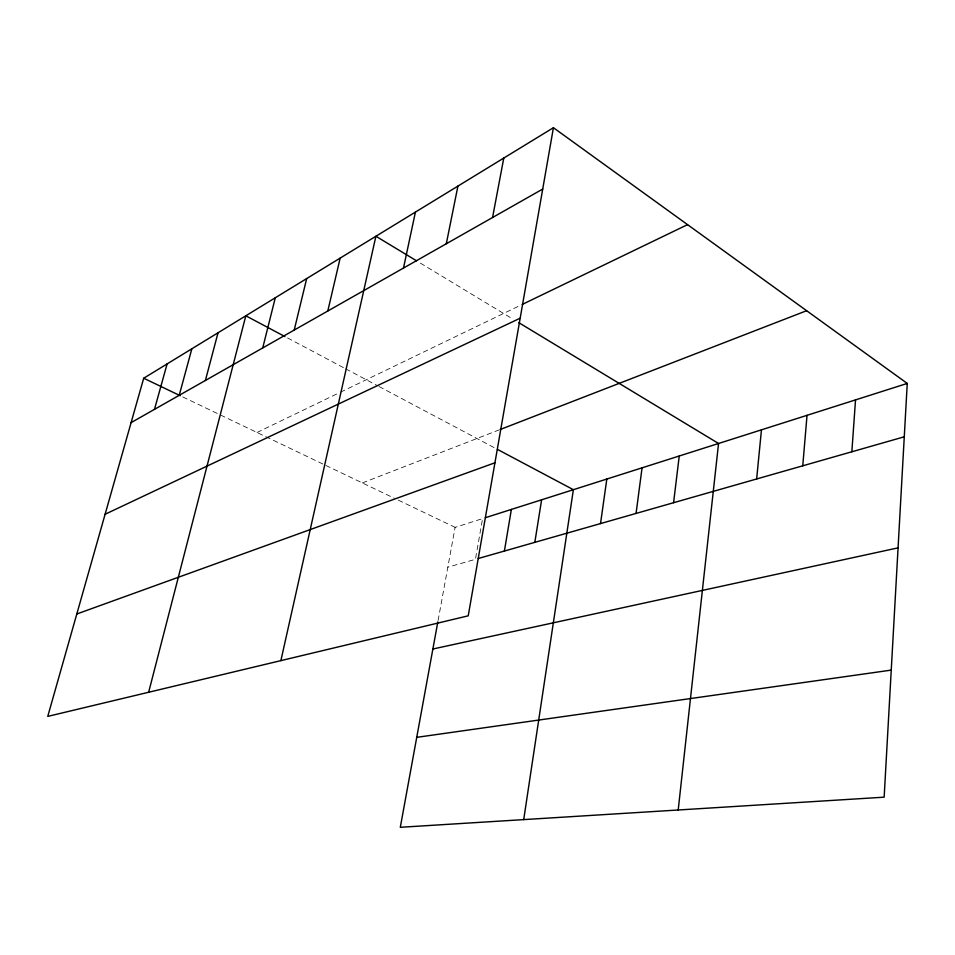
<?xml version="1.0" encoding="UTF-8"?>
<svg xmlns="http://www.w3.org/2000/svg" width="955" height="955" viewBox="0 0 955 955"><rect width="100%" height="100%" fill="white"/><g stroke="black" fill="none" stroke-linecap="round" stroke-linejoin="round"><path stroke-width="0.72" stroke-dasharray="4.78 3.58" d="M438.094 620.475L455.105 527.351L482.573 518.601L475.435 559.32L447.823 567.198M257.014 432.484L339.252 392.78M340.541 392.159L520.881 305.099M362.363 482.932L498.701 430.084M182.787 396.946L217.931 413.766M220.533 415.019L324.533 464.81M325.822 465.443L394.248 498.212M398.283 500.134L455.105 527.351M287.527 337.939L344.385 368.129M345.674 368.809L377.75 385.844M379.028 386.524L494.869 448.014M420.355 263.114L512.358 318.767"/><path stroke-width="1.43" d="M553.423 127.707L468.225 615.82L47.75 716.393L143.704 378.228L553.423 127.707L907.25 383.433L884.151 797.174L400.3 827.293L437.832 621.908M851.848 451.775L855.525 399.894M802.749 465.813L807.035 415.33M756.647 478.98L761.457 429.834M678.205 809.995L718.554 443.49L518.637 322.563M673.585 502.7L679.244 456.001M636.066 513.432L642.058 467.843M600.528 523.579L606.819 479.052M523.71 819.617L573.382 489.7L497.424 449.375M534.824 542.345L541.604 499.811M504.395 551.035L511.367 509.433M492.565 217.501L503.786 158.053M446.307 243.764L457.923 186.094M403.488 268.057L415.425 212.082M280.877 660.633L375.912 236.243L416.547 260.81M327.804 310.996L340.159 258.101M294.212 330.06L306.686 278.562M262.732 347.918L275.303 297.757M148.646 692.268L245.817 315.795L284.924 336.554M205.397 380.46L218.038 332.77M179.206 395.322L191.86 348.778M154.483 409.361L167.113 363.915M131.11 422.623L542.715 189.054M522.206 304.454L687.54 224.64M105.11 514.256L520.165 318.206M500.05 429.559L806.629 310.709M76.806 613.993L494.929 462.793M485.307 517.729L907.25 383.433M478.192 558.532L904.266 436.805M432.878 649.006L898.07 547.86M416.738 737.344L891.242 670.112M143.704 378.228L180.185 395.692"/></g></svg>
